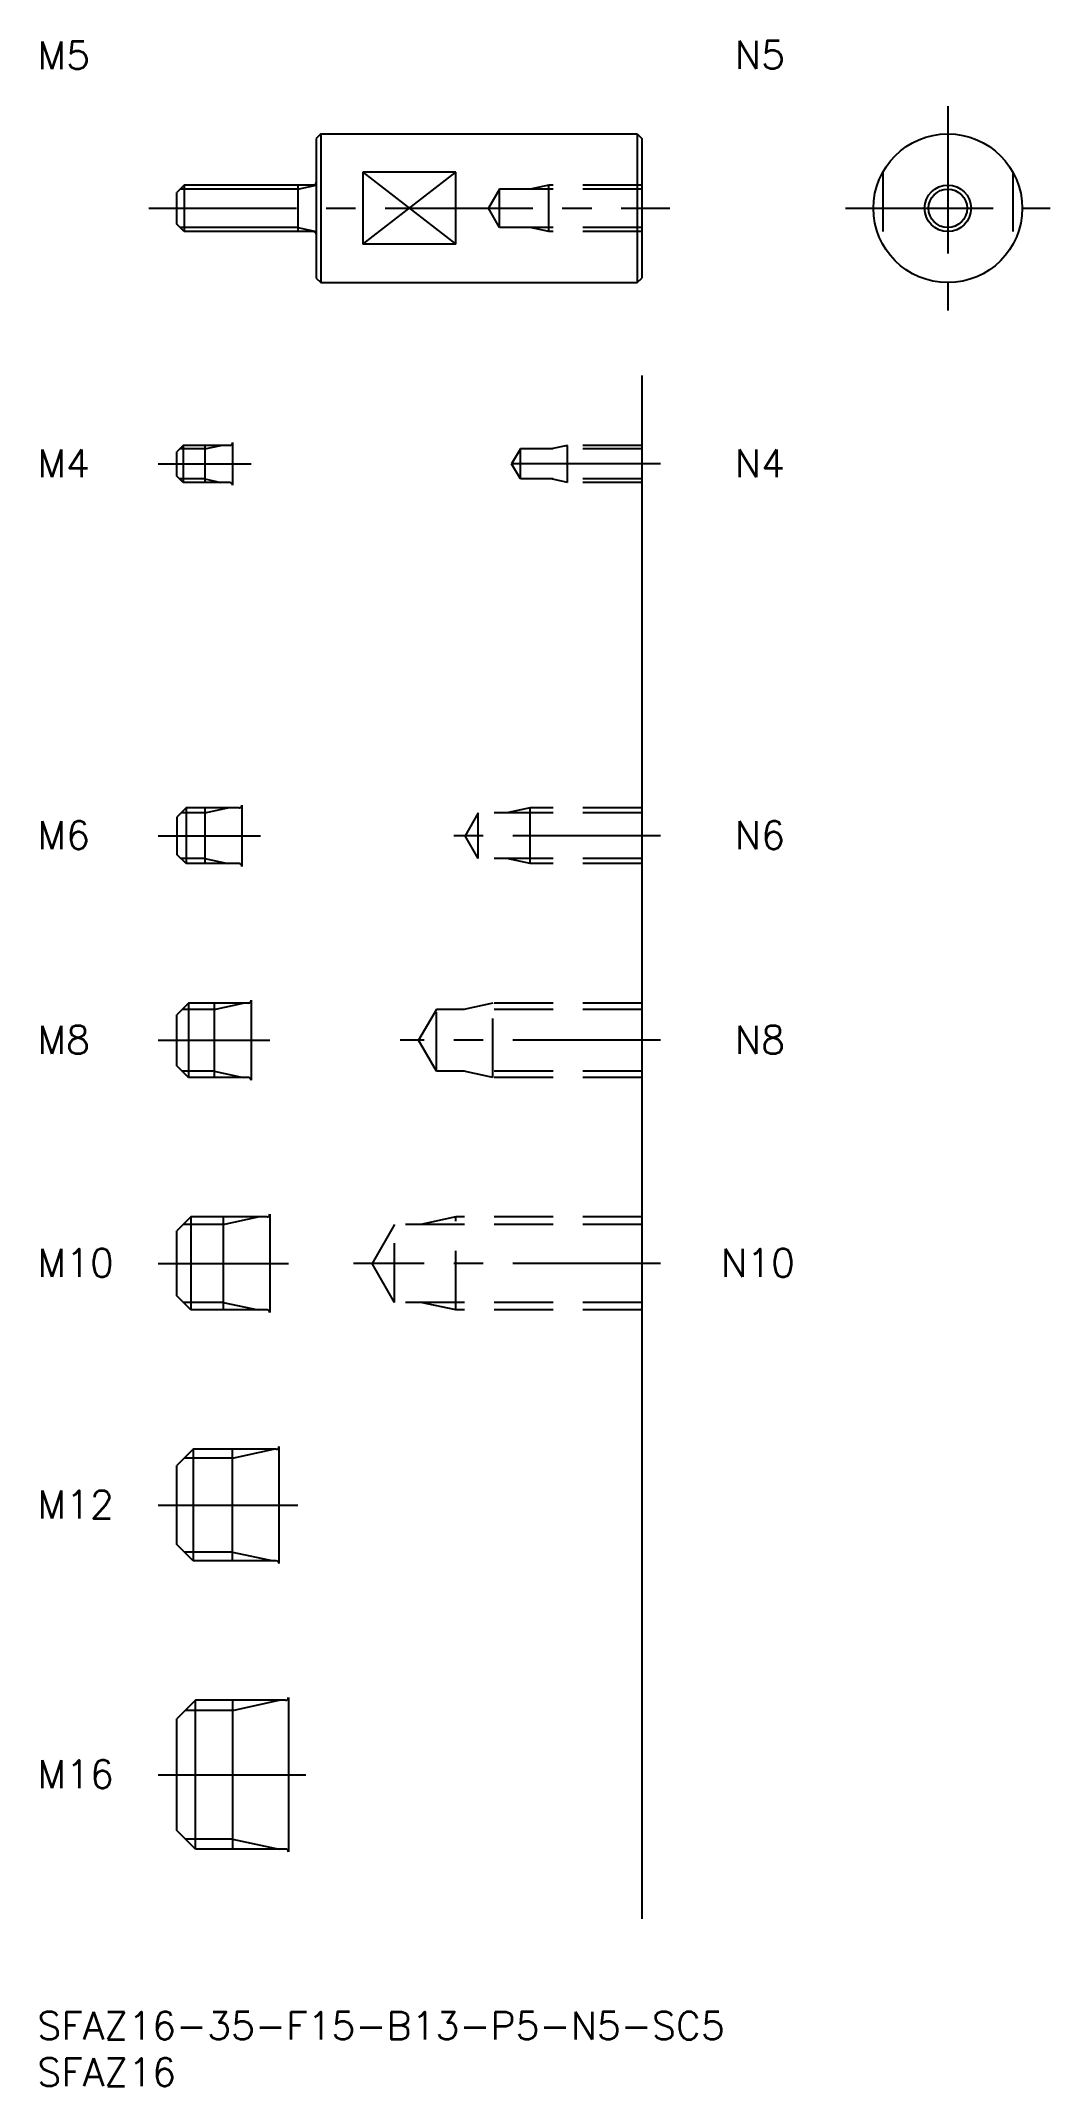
# Model space of a CAD drawing. Extents: x 0 to 109, y -8 to 212.
import ezdxf

# ---------------------------------------------------------------- set-up
doc = ezdxf.new("R2010")
doc.units = 0
doc.header["$LTSCALE"] = 0.5
doc.linetypes.add('CENTER', pattern=[50.8, 31.75, -6.35, 6.35, -6.35])
doc.linetypes.add('DASHED', pattern=[19.05, 12.7, -6.35])
for name, color, linetype in [('MSM_CENTER', 1, 'CENTER'), ('MSM_CONTINUOUS', 7, 'CONTINUOUS'), ('MSM_DASHED', 4, 'DASHED'), ('MSM_NARROW', 5, 'CONTINUOUS'), ('MSM_PART_NUMBER', 7, 'CONTINUOUS')]:
    doc.layers.add(name, color=color, linetype=linetype)
doc.styles.get("Standard").update_dxf_attribs({"font": 'txt.shx', "height": 1, "bigfont": 'bigfont.shx'})

# ---------------------------------------------------------------- blocks, each defined once
blk = doc.blocks.new('*U16')
at = {"layer": 'MSM_PART_NUMBER'}
blk.add_text('SFAZ16-35-F15-B13-P5-N5-SC5', height=3, dxfattribs=at).set_placement((0, -3))
blk = doc.blocks.new('*U17')
at = {"layer": 'MSM_PART_NUMBER'}
blk.add_text('SFAZ16', height=3, dxfattribs=at).set_placement((0, -8))
blk = doc.blocks.new('*U18')
at = {"layer": 'MSM_PART_NUMBER'}
blk.add_text('M16', height=3, dxfattribs=at).set_placement((0, 24.06))
blk = doc.blocks.new('*U19')
at = {"layer": 'MSM_PART_NUMBER'}
blk.add_text('M12', height=3, dxfattribs=at).set_placement((0, 53.06))
blk = doc.blocks.new('*U20')
at = {"layer": 'MSM_PART_NUMBER'}
blk.add_text('M10', height=3, dxfattribs=at).set_placement((0, 79.06))
blk = doc.blocks.new('*U21')
at = {"layer": 'MSM_PART_NUMBER'}
blk.add_text('M8', height=3, dxfattribs=at).set_placement((0, 103.06))
blk = doc.blocks.new('*U22')
at = {"layer": 'MSM_PART_NUMBER'}
blk.add_text('M6', height=3, dxfattribs=at).set_placement((0, 125.06))
blk = doc.blocks.new('*U23')
at = {"layer": 'MSM_PART_NUMBER'}
blk.add_text('M5', height=3, dxfattribs=at).set_placement((0, 208.95))
blk = doc.blocks.new('*U24')
at = {"layer": 'MSM_PART_NUMBER'}
blk.add_text('M4', height=3, dxfattribs=at).set_placement((0, 165.06))
blk = doc.blocks.new('*U25')
at = {"layer": 'MSM_PART_NUMBER'}
blk.add_text('N10', height=3, dxfattribs=at).set_placement((73.5, 79.06))
blk = doc.blocks.new('*U26')
at = {"layer": 'MSM_PART_NUMBER'}
blk.add_text('N8', height=3, dxfattribs=at).set_placement((75, 103.06))
blk = doc.blocks.new('*U27')
at = {"layer": 'MSM_PART_NUMBER'}
blk.add_text('N6', height=3, dxfattribs=at).set_placement((75, 125.06))
blk = doc.blocks.new('*U28')
at = {"layer": 'MSM_PART_NUMBER'}
blk.add_text('N4', height=3, dxfattribs=at).set_placement((75, 165.06))
blk = doc.blocks.new('*U29')
at = {"layer": 'MSM_PART_NUMBER'}
blk.add_text('N5', height=3, dxfattribs=at).set_placement((75, 209.01))

msp = doc.modelspace()

# ---------------------------------------------------------------- linework, layer by layer
at = {"layer": 'MSM_CENTER'}
for p, q in [((97.91, 205), (97.91, 183)), ((12, 194), (68, 194)), ((86.91, 194), (108.91, 194)), ((13, 166.5), (23, 166.5)), ((67, 166.5), (49, 166.5)), ((13, 126.5), (24, 126.5)), ((67, 126.5), (44, 126.5)), ((13, 104.5), (25, 104.5)), ((67, 104.5), (39, 104.5)), ((13, 80.5), (27, 80.5)), ((67, 80.5), (34, 80.5)), ((13, 54.5), (28, 54.5)), ((13, 25.5), (29, 25.5))]:
    msp.add_line(p, q, dxfattribs=at)
at = {"layer": 'MSM_CONTINUOUS'}
for p, q in [((30.5, 202), (30, 201.5)), ((30, 201.5), (30, 186.5)), ((30.5, 202), (64.5, 202)), ((30.5, 202), (30.5, 186)), ((64.5, 202), (64.5, 186)), ((64.5, 202), (65, 201.5)), ((65, 201.5), (65, 186.5)), ((15.8, 196.5), (15, 195.7)), ((29.7, 196.5), (15.8, 196.5)), ((15.8, 196.5), (15.8, 191.5)), ((28, 196.5), (28, 191.5)), ((45, 197.87), (35, 197.87)), ((35, 197.87), (35, 190.13)), ((45, 190.13), (45, 197.87)), ((15, 192.3), (15, 195.7)), ((15.8, 191.5), (15, 192.3)), ((29.7, 191.5), (15.8, 191.5)), ((45, 190.13), (35, 190.13)), ((30, 186.5), (30.5, 186)), ((30.5, 186), (64.5, 186)), ((64.5, 186), (65, 186.5)), ((65, 176), (65, 10)), ((15.7, 168.5), (15, 167.8)), ((15, 165.2), (15, 167.8)), ((20.7, 168.5), (15.7, 168.5)), ((15.7, 168.5), (15.7, 164.5)), ((18, 168.5), (18, 164.5)), ((21, 168.8), (21, 164.2)), ((15.7, 164.5), (15, 165.2)), ((20.7, 164.5), (15.7, 164.5)), ((16, 129.5), (15, 128.5)), ((15, 128.5), (15, 124.5)), ((21.7, 129.5), (16, 129.5)), ((16, 129.5), (16, 123.5)), ((18, 129.5), (18, 123.5)), ((22, 129.8), (22, 123.2)), ((16, 123.5), (15, 124.5)), ((21.7, 123.5), (16, 123.5)), ((16.25, 108.5), (15, 107.25)), ((22.7, 108.5), (16.25, 108.5)), ((16.25, 108.5), (16.25, 100.5)), ((19, 108.5), (19, 100.5)), ((23, 108.8), (23, 100.2)), ((15, 101.75), (15, 107.25)), ((16.25, 100.5), (15, 101.75)), ((22.7, 100.5), (16.25, 100.5)), ((16.5, 85.5), (15, 84)), ((15, 77), (15, 84)), ((24.7, 85.5), (16.5, 85.5)), ((16.5, 85.5), (16.5, 75.5)), ((20, 85.5), (20, 75.5)), ((25, 85.8), (25, 75.2)), ((16.5, 75.5), (15, 77)), ((24.7, 75.5), (16.5, 75.5)), ((16.75, 60.5), (15, 58.75)), ((25.7, 60.5), (16.75, 60.5)), ((16.75, 60.5), (16.75, 48.5)), ((21, 48.5), (21, 60.5)), ((26, 48.2), (26, 60.8)), ((15, 50.25), (15, 58.75)), ((16.75, 48.5), (15, 50.25)), ((25.7, 48.5), (16.75, 48.5)), ((17, 33.5), (15, 31.5)), ((26.7, 33.5), (17, 33.5)), ((17, 17.5), (17, 33.5)), ((21, 33.5), (21, 17.5)), ((27, 33.8), (27, 17.2)), ((15, 19.5), (15, 31.5)), ((17, 17.5), (15, 19.5)), ((26.7, 17.5), (17, 17.5))]:
    msp.add_line(p, q, dxfattribs=at)
for radius in [8, 2.5]:
    msp.add_circle((97.91, 194), radius, dxfattribs=at)
for centre, start, end in [((29.7, 196.8), 270, 0), ((29.7, 191.2), 0, 90), ((20.7, 168.8), 270, 0), ((20.7, 164.2), 0, 90), ((21.7, 129.8), 270, 0), ((21.7, 123.2), 0, 90), ((22.7, 108.8), 270, 0), ((22.7, 100.2), 0, 90), ((24.7, 85.8), 270, 0), ((24.7, 75.2), 0, 90), ((25.7, 60.8), 270, 0), ((25.7, 48.2), 0, 90), ((26.7, 33.8), 270, 0), ((26.7, 17.2), 0, 90)]:
    msp.add_arc(centre, 0.3, start, end, dxfattribs=at)
at = {"layer": 'MSM_DASHED'}
for p, q in [((49.69, 196.07), (48.5, 194)), ((65, 196.07), (49.69, 196.07)), ((49.69, 191.93), (49.69, 196.07)), ((55, 196.5), (53, 196.07)), ((65, 196.5), (55, 196.5)), ((55, 191.5), (55, 196.5)), ((90.91, 197.87), (90.91, 190.13)), ((104.91, 197.87), (104.91, 190.13)), ((49.69, 191.93), (48.5, 194)), ((65, 191.93), (49.69, 191.93)), ((55, 191.5), (53, 191.93)), ((65, 191.5), (55, 191.5)), ((51.94, 168.12), (51, 166.5)), ((65, 168.12), (51.94, 168.12)), ((51.94, 164.88), (51.94, 168.12)), ((57, 168.5), (55.25, 168.12)), ((65, 168.5), (57, 168.5)), ((57, 164.5), (57, 168.5)), ((51.94, 164.88), (51, 166.5)), ((65, 164.88), (51.94, 164.88)), ((57, 164.5), (55.25, 164.88)), ((65, 164.5), (57, 164.5)), ((47.42, 128.96), (46, 126.5)), ((65, 128.96), (47.42, 128.96)), ((47.42, 124.04), (47.42, 128.96)), ((53, 129.5), (50.5, 128.96)), ((65, 129.5), (53, 129.5)), ((53, 123.5), (53, 129.5)), ((47.42, 124.04), (46, 126.5)), ((65, 124.04), (47.42, 124.04)), ((53, 123.5), (50.5, 124.04)), ((65, 123.5), (53, 123.5)), ((42.92, 107.82), (41, 104.5)), ((42.92, 101.18), (42.92, 107.82)), ((65, 107.82), (42.92, 107.82)), ((49, 108.5), (45.88, 107.82)), ((49, 100.5), (49, 108.5)), ((65, 108.5), (49, 108.5)), ((42.92, 101.18), (41, 104.5)), ((65, 101.18), (42.92, 101.18)), ((49, 100.5), (45.88, 101.18)), ((65, 100.5), (49, 100.5)), ((38.42, 84.69), (36, 80.5)), ((38.42, 76.31), (38.42, 84.69)), ((65, 84.69), (38.42, 84.69)), ((45, 85.5), (41.25, 84.69)), ((45, 75.5), (45, 85.5)), ((65, 85.5), (45, 85.5)), ((38.42, 76.31), (36, 80.5)), ((65, 76.31), (38.42, 76.31)), ((45, 75.5), (41.25, 76.31)), ((65, 75.5), (45, 75.5))]:
    msp.add_line(p, q, dxfattribs=at)
at = {"layer": 'MSM_NARROW'}
for p, q in [((28, 196.07), (15.37, 196.07)), ((28, 196.07), (30, 196.5)), ((35, 197.87), (45, 190.13)), ((35, 190.13), (45, 197.87)), ((28, 191.93), (15.37, 191.93)), ((28, 191.93), (30, 191.5)), ((18, 168.12), (15.32, 168.12)), ((18, 168.12), (19.75, 168.5)), ((18, 164.88), (15.32, 164.88)), ((18, 164.88), (19.75, 164.5)), ((18, 128.96), (15.46, 128.96)), ((18, 128.96), (20.5, 129.5)), ((18, 124.04), (15.46, 124.04)), ((18, 124.04), (20.5, 123.5)), ((19, 107.82), (15.57, 107.82)), ((19, 107.82), (22.12, 108.5)), ((19, 101.18), (15.57, 101.18)), ((19, 101.18), (22.12, 100.5)), ((20, 84.69), (15.69, 84.69)), ((20, 84.69), (23.75, 85.5)), ((20, 76.31), (15.69, 76.31)), ((20, 76.31), (23.75, 75.5)), ((21, 59.55), (15.8, 59.55)), ((21, 59.55), (25.38, 60.5)), ((21, 49.45), (15.8, 49.45)), ((21, 49.45), (25.38, 48.5)), ((21, 32.42), (26, 33.5)), ((21, 32.42), (15.92, 32.42)), ((21, 18.58), (15.92, 18.58)), ((21, 18.58), (26, 17.5))]:
    msp.add_line(p, q, dxfattribs=at)
msp.add_circle((97.91, 194), 2.07, dxfattribs=at)

# ---------------------------------------------------------------- block references
at = {"layer": 'MSM_CONTINUOUS'}
for name in ['*U23', '*U29', '*U24', '*U28', '*U22', '*U27', '*U21', '*U26', '*U20', '*U25', '*U19', '*U18', '*U16', '*U17']:
    msp.add_blockref(name, (0, 0), dxfattribs=at)

doc.saveas('drawing.dxf')
